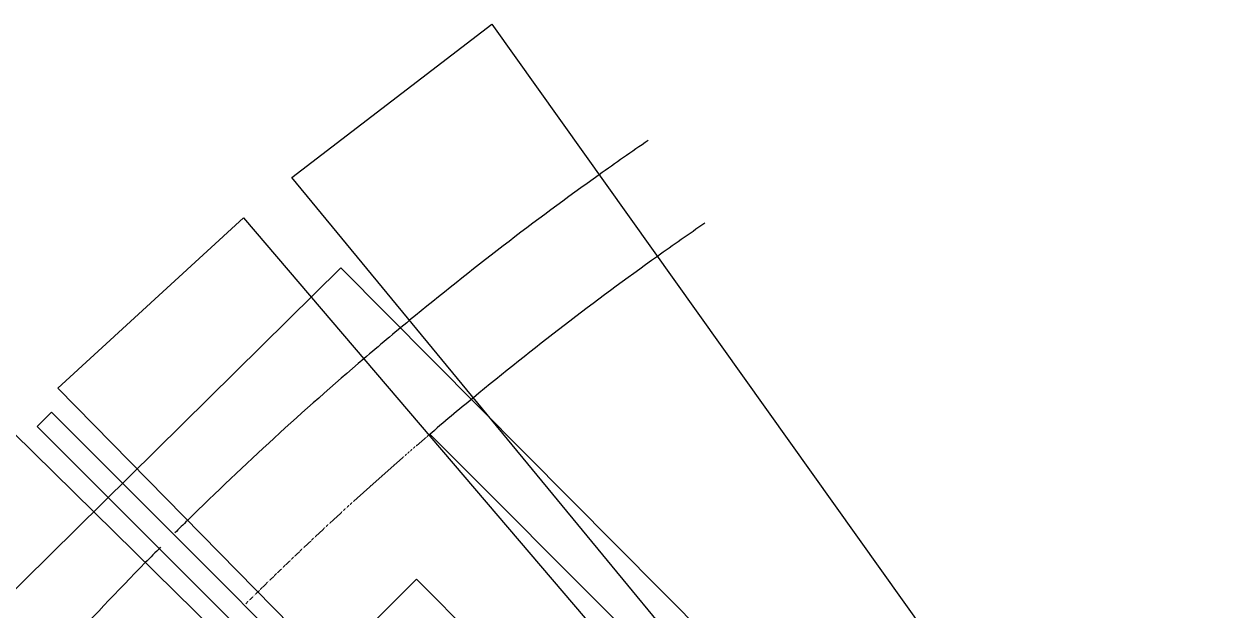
# Model space of a CAD drawing. Header units: millimetres. Extents: x 5064 to 28824, y 3085 to 7285.
# Drawn here: x 7723 to 8201.7, y 6143.6 to 6377.7 of the extents above; entities that cross this region are included whole.
import ezdxf
from ezdxf.lldxf.tags import DXFTag

# ---------------------------------------------------------------- set-up
doc = ezdxf.new("R2010")
doc.units = ezdxf.units.MM
doc.header["$LTSCALE"] = 0.3
doc.linetypes.add('ACISOTGL', pattern=[3, 2, -1])
doc.layers.add('SRAFY', color=251, linetype='Continuous', lineweight=13)
tags = doc.linetypes.add('HIDDEN2', pattern=[4.7625, 3.175, -1.5875]).pattern_tags.tags
tags[6:7] = [DXFTag(74, 4), DXFTag(75, 0), DXFTag(340, '0'), DXFTag(46, 0.0), DXFTag(50, 0.0), DXFTag(44, 0.0), DXFTag(45, 0.0)]
tags[4:5] = [DXFTag(74, 4), DXFTag(75, 0), DXFTag(340, '0'), DXFTag(46, 0.0), DXFTag(50, 0.0), DXFTag(44, 0.0), DXFTag(45, 0.0)]

msp = doc.modelspace()

# ---------------------------------------------------------------- hatches: boundary and pattern name
at = {"layer": 'SRAFY'}
h = msp.add_hatch(dxfattribs=at)
h.set_pattern_fill('ANSI35', color=256, scale=10, angle=90)
edge = h.paths.add_edge_path()
edge.add_line((8037.35, 6064.8), (7908.97, 6220.54))
edge.add_line((7908.97, 6220.54), (7901.51, 6228.05))
edge.add_arc((8745.83, 5205.34), 1326.21, 129.54225, 130.5)
edge.add_line((7884.53, 6213.8), (8022.46, 6052.31))
edge.add_arc((8745.83, 5205.34), 1113.84, 129.5, 130.5, ccw=False)

# ---------------------------------------------------------------- linework, layer by layer
for p, q in [((7670.38, 6104.02), (7849.45, 6280.48)), ((8201.75, 5925.68), (7849.45, 6280.48)), ((7879.55, 6156.35), (7840.02, 6116.81)), ((8077.6, 5958.42), (7879.55, 6156.35))]:
    msp.add_line(p, q)
at = {"ltscale": 0.1}
for points in [[(7829.86, 6316.51), (7909.6, 6377.7), (8165.13, 6019.46), (8109.76, 5976.96), (7829.86, 6316.51)], [(7736.5, 6232.45), (7810.6, 6300.36), (8096.38, 5965.75), (8044.93, 5918.59), (7736.5, 6232.45)]]:
    msp.add_lwpolyline(points, dxfattribs=at)
msp.add_lwpolyline([(7728.29, 6217.22), (8032.35, 5913.17), (8038.01, 5918.82), (7733.95, 6222.88)], close=True)
at = {"ltscale": 3}
msp.add_lwpolyline([(7650.82, 6140.57), (7718.72, 6214.68), (8032.58, 5906.25), (7985.43, 5854.79), (7650.82, 6140.57)], dxfattribs=at)
at = {"linetype": 'HIDDEN2'}
for radius, start, end in [(1366.21, 124.5, 125.5), (1326.21, 124.5, 125.5), (1366.21, 135.5, 139.5)]:
    msp.add_arc((8745.83, 5205.34), radius, start, end, dxfattribs=at)
at = {"ltscale": 0.1}
for radius, start, end in [(1366.21, 125.5, 129.5), (1326.21, 125.5, 129.5), (1366.21, 129.5, 130.5), (1366.21, 130.5, 134.5), (1326.21, 129.5, 130.5)]:
    msp.add_arc((8745.83, 5205.34), radius, start, end, dxfattribs=at)
at = {"linetype": 'ACISOTGL', "ltscale": 0.1}
msp.add_arc((8745.83, 5205.34), 1326.21, 130.5, 134.79457, dxfattribs=at)
at = {"ltscale": 3}
for start, end in [(134.5, 134.80059), (135.13609, 135.5)]:
    msp.add_arc((8745.83, 5205.34), 1366.21, start, end, dxfattribs=at)

doc.saveas('drawing.dxf')
